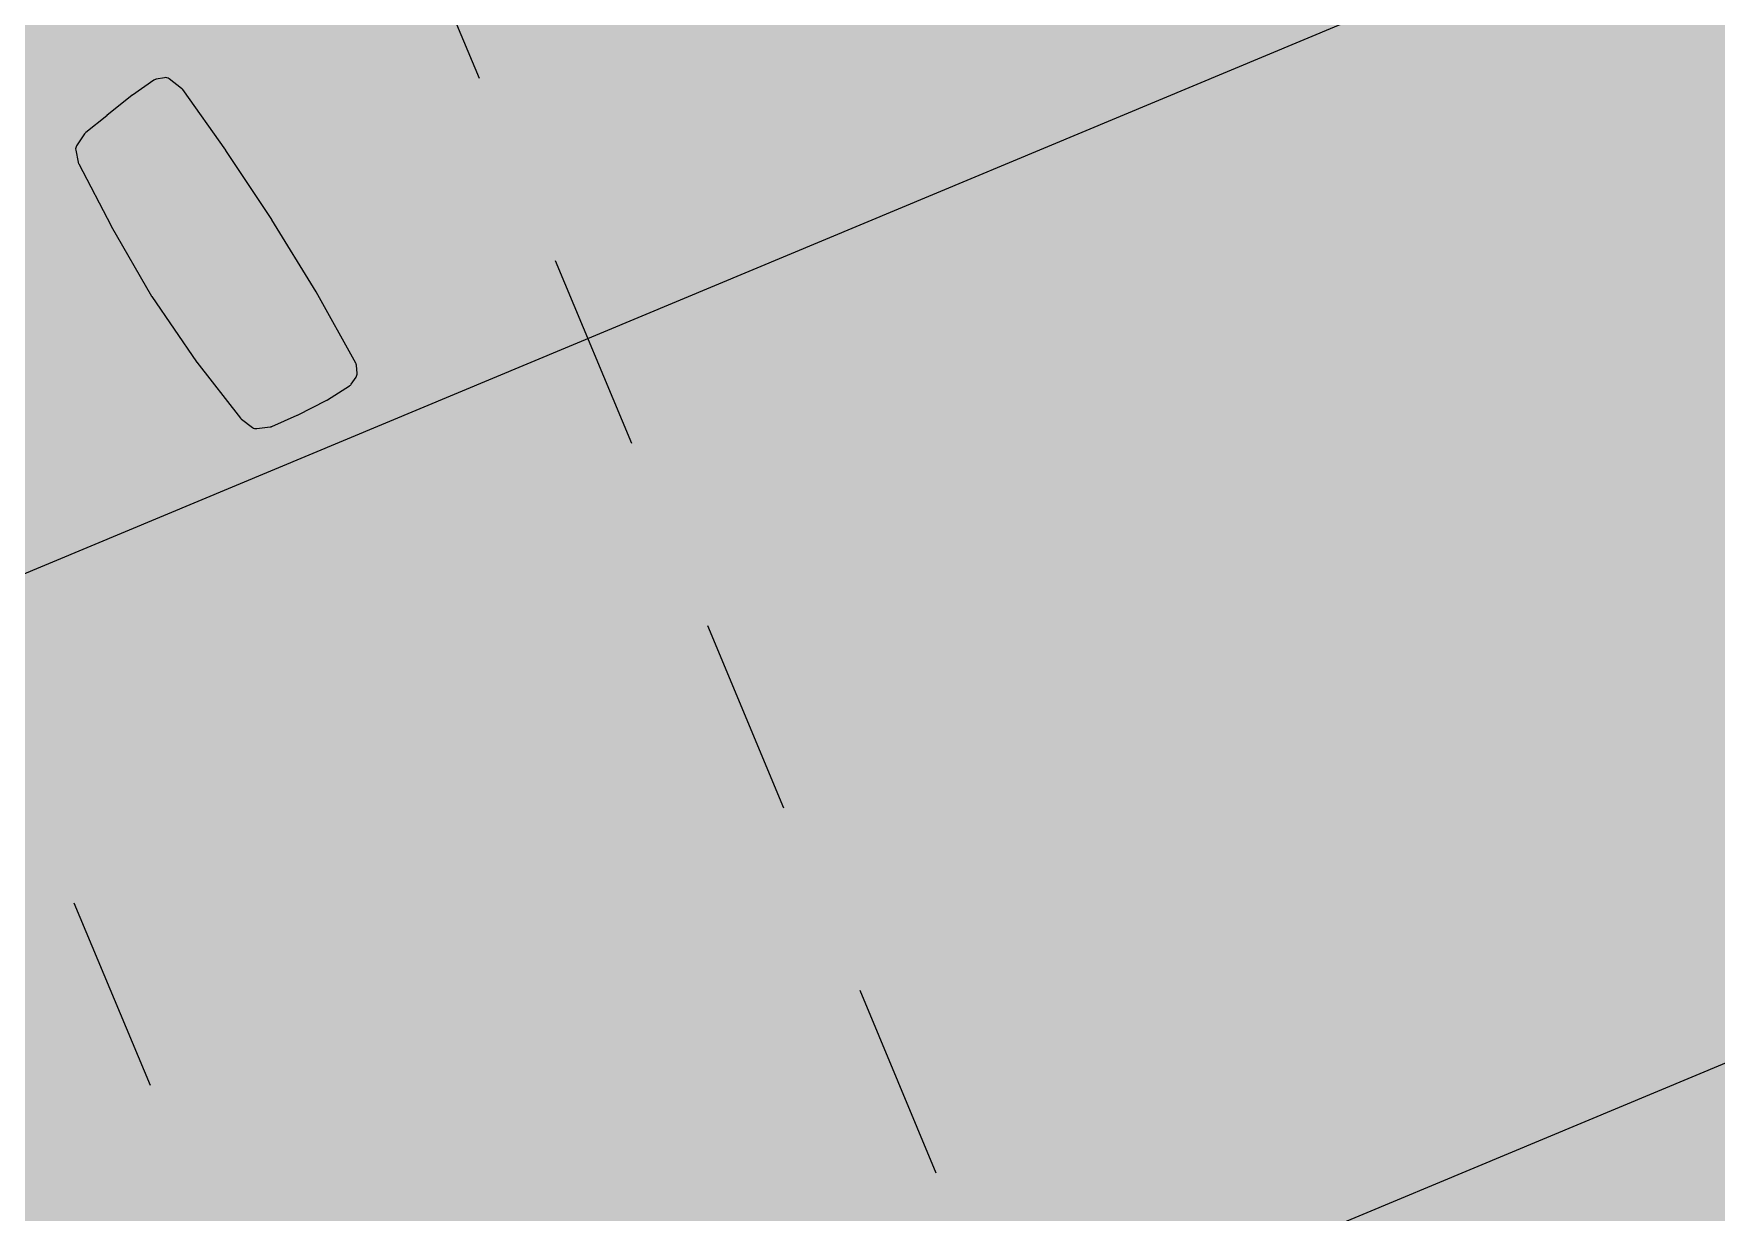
# Model space of a CAD drawing. Header units: metres. Extents: x -154 to 570, y -18 to 184.
# Drawn here: x -51.721 to -50.87, y 8.878 to 9.475 of the extents above; entities that cross this region are included whole.
import ezdxf
from ezdxf.xclip import XClip

# ---------------------------------------------------------------- set-up
doc = ezdxf.new("R2010")
doc.units = ezdxf.units.M
doc.header["$XCLIPFRAME"] = 0
doc.header["$PDMODE"] = 1
doc.linetypes.add('PUC TORRE A$0$DASHEDX2', pattern=[1.5, 1, -0.5])
for name, color, linetype in [('ARQ-AUX', 7, 'Continuous'), ('PUC TORRE A$0$1', 232, 'PUC TORRE A$0$DASHEDX2'), ('PUC TORRE A$0$JL-LAY', 7, 'Continuous')]:
    doc.layers.add(name, color=color, linetype=linetype)
doc.layers.add('PUC$0$ARQ-FORRO', color=9, linetype='Continuous', lineweight=5)

# ---------------------------------------------------------------- blocks, each defined once
blk = doc.blocks.new('PUC$0$forro area comum')
at = {"layer": 'PUC$0$ARQ-FORRO'}
h = blk.add_hatch(color=256, dxfattribs=at)
h.dxf.hatch_style = 1
h.paths.add_polyline_path([(14.80503, 8.42486), (14.80499, 4.92486), (14.59499, 4.92486), (14.59499, 4.10488), (9.60499, 4.10488), (9.60499, 4.92486), (9.24499, 4.92486), (9.24499, 4.10487), (5.55499, 4.10486), (5.55499, 4.52491), (5.39742, 4.52491), (5.39742, 8.70486), (5.55499, 8.70486), (5.55499, 9.28493), (9.24495, 9.28508), (9.24503, 8.42486)])
blk = doc.blocks.new('PUC')
at = {"layer": 'PUC$0$ARQ-FORRO'}
blk.add_blockref('PUC$0$forro area comum', (0, 0), dxfattribs=at)
blk = doc.blocks.new('PUC TORRE A$0$cadeira think')
for points in [[(-10.007, -10.29, 0, 0, 0), (-9.919, -8.98, 0, 0, 0.00821), (-9.919, -8.975, 0, 0, 0), (-9.889, -8.068, 0, 0, -0.011883), (-9.888, -8.061, 0, 0, 0), (-9.786, -6.804, 0, 0, -0.019753), (-9.784, -6.793, 0, 0, 0), (-9.679, -6.142, 0, 0, -0.190496), (-9.623, -6.048, 0, 0, 0), (-9.225, -5.74, 0.182, 0.182, 0)], [(-9.201, -5.847, 0, 0, 0), (-9.252, -5.997, 0, 0, 0.033879), (-9.258, -6.017, 0, 0, 0), (-9.364, -6.558, 0, 0, 0.004118), (-9.364, -6.56, 0, 0, 0), (-9.622, -7.996, 0.182, 0.182, 0)], [(-9.577, -7.99, 0, 0, 0), (-9.319, -6.544, 0, 0, -0.005415), (-9.318, -6.54, 0, 0, 0), (-9.209, -5.998, 0, 0, -0.034291), (-9.203, -5.978, 0, 0, 0), (-9.183, -5.919, 0.182, 0.182, 0)], [(-11.872, -7.758, 0, 0, 0), (-11.865, -7.731, 0.182, 0.182, 0)], [(-11.865, -7.731, 0, 0, 0), (-11.731, -7.64, 0.182, 0.182, 0)], [(-11.796, -7.75, 0, 0, 0), (-11.598, -7.659, 0.182, 0.182, 0)], [(-11.731, -7.64, 0, 0, 0), (-11.541, -7.639, 0.182, 0.182, 0)], [(-11.598, -7.659, 0, 0, 0), (-11.284, -7.551, 0.182, 0.182, 0)], [(-11.284, -7.551, 0, 0, 0), (-11.094, -7.527, 0.182, 0.182, 0)], [(-11.094, -7.527, 0, 0, 0), (-10.193, -7.537, 0.182, 0.182, 0)], [(-10.765, -7.689, 0, 0, 0), (-10.754, -7.691, 0.182, 0.182, 0)], [(-10.193, -7.537, 0, 0, 0), (-9.852, -7.612, 0.182, 0.182, 0)], [(-13.43, -8.063, 0, 0, 0), (-13.436, -8.075, 0.182, 0.182, 0)], [(-10.311, -8.238, 0, 0, 0), (-9.897, -8.312, 0.182, 0.182, 0)], [(-10.297, -8.302, 0, 0, 0), (-9.897, -8.32, 0.182, 0.182, 0)], [(-9.622, -7.996, 0, 0, 0), (-9.792, -10.22, 0.182, 0.182, 0)], [(-9.577, -7.99, 0, 0, 0), (-9.753, -10.216, 0.182, 0.182, 0)], [(-10.257, -9.125, 0, 0, 0), (-9.926, -9.072, 0.182, 0.182, 0)], [(-10.257, -9.13, 0, 0, 0), (-9.926, -9.073, 0.182, 0.182, 0)], [(-10.205, -10.178, 0, 0, 0), (-10.003, -10.234, 0.182, 0.182, 0)], [(-10.022, -12.672, 0, 0, 0), (-10.007, -10.29, 0.182, 0.182, 0)], [(-9.792, -10.22, 0, 0, 0), (-9.806, -12.679, 0.182, 0.182, 0)], [(-9.753, -10.216, 0, 0, 0), (-9.763, -12.682, 0.182, 0.182, 0)], [(-9.97, -15.126, 0, 0, 0), (-10.022, -12.672, 0.182, 0.182, 0)], [(-9.806, -12.679, 0, 0, 0), (-9.715, -15.172, 0.182, 0.182, 0)], [(-9.763, -12.682, 0, 0, 0), (-9.671, -15.175, 0.182, 0.182, 0)], [(-10.119, -13.358, 0, 0, 0), (-10.119, -13.582, 0.182, 0.182, 0)], [(-10.119, -13.582, 0, 0, 0), (-10.119, -13.358, 0.182, 0.182, 0)], [(-10.007, -13.358, 0, 0, 0), (-10.119, -13.358, 0.182, 0.182, 0)], [(-10.119, -13.582, 0, 0, 0), (-10.119, -14.121, 0.182, 0.182, 0)], [(-10.119, -14.121, 0, 0, 0), (-10.119, -13.582, 0.182, 0.182, 0)], [(-10.119, -14.121, 0, 0, 0), (-10.119, -14.661, 0.182, 0.182, 0)], [(-10.119, -14.661, 0, 0, 0), (-10.119, -14.121, 0.182, 0.182, 0)], [(-10.119, -14.884, 0, 0, 0), (-10.119, -14.661, 0.182, 0.182, 0)], [(-10.119, -14.661, 0, 0, 0), (-10.119, -14.722, 0.182, 0.182, 0)], [(-10.119, -14.824, 0, 0, 0), (-10.119, -14.722, 0.182, 0.182, 0)], [(-9.969, -15.185, 0, 0, 0), (-10.251, -15.283, 0.182, 0.182, 0)], [(-10.119, -14.884, 0, 0, 0), (-10.119, -14.824, 0.182, 0.182, 0)], [(-9.975, -14.884, 0, 0, 0), (-10.119, -14.884, 0.182, 0.182, 0)], [(-9.93, -17.2, 0, 0, 0), (-9.97, -15.126, 0.182, 0.182, 0)], [(-9.715, -15.172, 0, 0, 0), (-9.71, -17.205, 0.182, 0.182, 0)], [(-9.71, -17.403, 0, 0, 0), (-9.708, -15.174, 0.182, 0.182, 0)], [(-9.671, -15.175, 0, 0, 0), (-9.67, -17.414, 0.182, 0.182, 0)], [(-9.945, -16.433, 0, 0, 0), (-10.329, -16.549, 0.182, 0.182, 0)], [(-13.403, -16.696, 0, 0, 0), (-13.403, -16.648, 0.182, 0.182, 0)], [(-13.403, -16.648, 0, 0, 0), (-13.403, -16.696, 0.182, 0.182, 0)], [(-13.403, -16.839, 0, 0, 0), (-13.403, -16.696, 0.182, 0.182, 0)], [(-13.403, -16.696, 0, 0, 0), (-13.403, -16.839, 0.182, 0.182, 0)], [(-13.403, -16.839, 0, 0, 0), (-13.344, -16.996, 0.182, 0.182, 0)], [(-12.788, -16.938, 0, 0, 0), (-12.837, -16.851, 0.182, 0.182, 0)], [(-12.788, -17.048, 0, 0, 0), (-12.788, -16.938, 0.182, 0.182, 0)], [(-12.788, -16.938, 0, 0, 0), (-12.788, -17.048, 0.182, 0.182, 0)], [(-12.777, -16.958, 0, 0, 0), (-12.788, -16.938, 0.182, 0.182, 0)], [(-12.777, -16.958, 0, 0, 0), (-12.729, -16.995, 0.182, 0.182, 0)], [(-13.168, -17.048, 0, 0, 0), (-13.344, -16.996, 0.182, 0.182, 0)], [(-12.788, -17.048, 0, 0, 0), (-13.168, -17.048, 0.182, 0.182, 0)], [(-12.729, -17.048, 0, 0, 0), (-12.729, -16.995, 0.182, 0.182, 0)], [(-12.729, -17.048, 0, 0, 0), (-12.729, -16.995, 0.182, 0.182, 0)], [(-12.729, -16.995, 0, 0, 0), (-12.602, -17.093, 0.182, 0.182, 0)], [(-12.729, -17.048, 0, 0, 0), (-12.661, -17.048, 0.182, 0.182, 0)], [(-12.602, -17.093, 0, 0, 0), (-12.381, -17.151, 0.182, 0.182, 0)], [(-12.381, -17.151, 0, 0, 0), (-12.191, -17.131, 0.182, 0.182, 0)], [(-12.191, -17.131, 0, 0, 0), (-12.12, -17.111, 0.182, 0.182, 0)], [(-12.014, -17.062, 0, 0, 0), (-12.12, -17.111, 0.182, 0.182, 0)], [(-12.014, -17.062, 0, 0, 0), (-11.942, -17.039, 0.182, 0.182, 0)], [(-11.942, -17.039, 0, 0, 0), (-11.771, -16.984, 0.182, 0.182, 0)], [(-11.942, -17.048, 0, 0, 0), (-11.942, -17.039, 0.182, 0.182, 0)], [(-11.942, -17.039, 0, 0, 0), (-11.942, -17.048, 0.182, 0.182, 0)], [(-11.942, -17.048, 0, 0, 0), (-11.562, -17.048, 0.182, 0.182, 0)], [(-11.562, -17.048, 0, 0, 0), (-11.444, -17.013, 0.182, 0.182, 0)], [(-9.853, -18.652, 0, 0, 0), (-9.93, -17.2, 0.182, 0.182, 0)], [(-9.556, -18.843, 0, 0, 0), (-9.71, -17.403, 0.182, 0.182, 0)], [(-9.515, -18.859, 0, 0, 0), (-9.67, -17.414, 0.182, 0.182, 0)], [(-9.611, -19.671, 0, 0, 0), (-9.853, -18.652, 0.182, 0.182, 0)], [(9.611, -19.671, 0, 0, 0), (9.853, -18.652, 0.182, 0.182, 0)], [(-9.316, -19.844, 0, 0, 0), (-9.556, -18.843, 0.182, 0.182, 0)], [(-9.263, -19.867, 0, 0, 0), (-9.515, -18.859, 0.182, 0.182, 0)], [(9.515, -18.859, 0, 0, 0), (9.263, -19.867, 0.182, 0.182, 0)], [(9.556, -18.843, 0, 0, 0), (9.316, -19.844, 0.182, 0.182, 0)], [(-9.29, -20.036, 0, 0, 0), (-9.611, -19.671, 0.182, 0.182, 0)], [(-9.316, -19.844, 0, 0, 0), (-9.314, -19.848, 0.182, 0.182, 0)], [(-8.696, -20.437, 0, 0, 0), (-9.314, -19.848, 0.182, 0.182, 0)], [(-9.263, -19.867, 0, 0, 0), (-8.663, -20.413, 0.182, 0.182, 0)], [(9.263, -19.867, 0, 0, 0), (8.663, -20.413, 0.182, 0.182, 0)], [(9.314, -19.848, 0, 0, 0), (8.696, -20.437, 0.182, 0.182, 0)], [(9.29, -20.036, 0, 0, 0), (9.611, -19.671, 0.182, 0.182, 0)], [(9.316, -19.844, 0, 0, 0), (9.314, -19.848, 0.182, 0.182, 0)], [(-9.29, -20.036, 0, 0, 0), (-8.821, -20.373, 0.182, 0.182, 0)], [(-8.743, -20.393, 0, 0, 0), (-8.821, -20.373, 0.182, 0.182, 0)], [(-7.365, -20.817, 0, 0, 0), (-8.663, -20.413, 0.182, 0.182, 0)], [(7.365, -20.817, 0, 0, 0), (8.663, -20.413, 0.182, 0.182, 0)], [(8.743, -20.393, 0, 0, 0), (8.821, -20.373, 0.182, 0.182, 0)], [(8.821, -20.373, 0, 0, 0), (9.29, -20.036, 0.182, 0.182, 0)], [(-7.389, -20.833, 0, 0, 0), (-8.696, -20.437, 0.182, 0.182, 0)], [(-4.901, -21.098, 0, 0, 0), (-7.389, -20.833, 0.182, 0.182, 0)], [(-7.378, -20.835, 0, 0, 0), (-7.389, -20.833, 0.182, 0.182, 0)], [(-7.378, -20.835, 0, 0, 0), (-6.651, -20.912, 0.182, 0.182, 0)], [(-4.878, -21.082, 0, 0, 0), (-7.365, -20.817, 0.182, 0.182, 0)], [(4.878, -21.082, 0, 0, 0), (7.365, -20.817, 0.182, 0.182, 0)], [(4.901, -21.098, 0, 0, 0), (7.389, -20.833, 0.182, 0.182, 0)], [(6.651, -20.912, 0, 0, 0), (7.378, -20.835, 0.182, 0.182, 0)], [(7.389, -20.833, 0, 0, 0), (7.378, -20.835, 0.182, 0.182, 0)], [(7.389, -20.833, 0, 0, 0), (8.696, -20.437, 0.182, 0.182, 0)], [(-2.437, -21.204, 0, 0, 0), (-4.901, -21.098, 0.182, 0.182, 0)], [(-2.414, -21.187, 0, 0, 0), (-4.878, -21.082, 0.182, 0.182, 0)], [(-2.437, -21.204, 0, 0, 0), (0, -21.217, 0.182, 0.182, 0)], [(-2.414, -21.187, 0, 0, 0), (0, -21.199, 0.182, 0.182, 0)], [(-0.637, -21.213, 0, 0, 0), (-0.56, -24.775, 0.182, 0.182, 0)], [(2.414, -21.187, 0, 0, 0), (0, -21.199, 0.182, 0.182, 0)], [(2.437, -21.204, 0, 0, 0), (0, -21.217, 0.182, 0.182, 0)], [(0.637, -21.213, 0, 0, 0), (0.56, -24.775, 0.182, 0.182, 0)], [(2.414, -21.187, 0, 0, 0), (4.878, -21.082, 0.182, 0.182, 0)], [(2.437, -21.204, 0, 0, 0), (4.901, -21.098, 0.182, 0.182, 0)], [(-1.038, -23.681, 0, 0, 0), (-0.979, -23.524, 0.182, 0.182, 0)], [(-1.038, -23.681, 0, 0, 0), (-1.038, -23.824, 0.182, 0.182, 0)], [(-1.038, -23.824, 0, 0, 0), (-1.038, -23.681, 0.182, 0.182, 0)], [(-1.038, -23.824, 0, 0, 0), (-1.038, -24.216, 0.182, 0.182, 0)], [(-1.038, -24.216, 0, 0, 0), (-1.038, -23.824, 0.182, 0.182, 0)], [(-0.803, -23.472, 0, 0, 0), (-0.979, -23.524, 0.182, 0.182, 0)], [(-0.588, -23.472, 0, 0, 0), (-0.803, -23.472, 0.182, 0.182, 0)], [(0.588, -23.472, 0, 0, 0), (0.803, -23.472, 0.182, 0.182, 0)], [(0.803, -23.472, 0, 0, 0), (0.979, -23.524, 0.182, 0.182, 0)], [(1.038, -23.681, 0, 0, 0), (0.979, -23.524, 0.182, 0.182, 0)], [(1.038, -23.681, 0, 0, 0), (1.038, -23.824, 0.182, 0.182, 0)], [(1.038, -23.824, 0, 0, 0), (1.038, -23.681, 0.182, 0.182, 0)], [(1.038, -23.824, 0, 0, 0), (1.038, -24.216, 0.182, 0.182, 0)], [(1.038, -24.216, 0, 0, 0), (1.038, -23.824, 0.182, 0.182, 0)], [(-1.038, -24.216, 0, 0, 0), (-1.038, -24.752, 0.182, 0.182, 0)], [(-1.038, -24.752, 0, 0, 0), (-1.038, -24.216, 0.182, 0.182, 0)], [(1.038, -24.216, 0, 0, 0), (1.038, -24.752, 0.182, 0.182, 0)], [(1.038, -24.752, 0, 0, 0), (1.038, -24.216, 0.182, 0.182, 0)], [(-1.038, -24.752, 0, 0, 0), (-1.038, -25.287, 0.182, 0.182, 0)], [(-1.038, -24.752, 0, 0, 0), (-1.038, -25.287, 0.182, 0.182, 0)], [(-0.552, -25.125, 0, 0, 0), (-0.56, -24.775, 0.182, 0.182, 0)], [(-0.552, -25.39, 0, 0, 0), (-0.552, -25.125, 0.182, 0.182, 0)], [(0.552, -25.39, 0, 0, 0), (0.553, -25.125, 0.182, 0.182, 0)], [(0.553, -25.125, 0, 0, 0), (0.56, -24.775, 0.182, 0.182, 0)], [(1.038, -24.752, 0, 0, 0), (1.038, -25.287, 0.182, 0.182, 0)], [(1.038, -24.752, 0, 0, 0), (1.038, -25.287, 0.182, 0.182, 0)], [(-1.038, -25.68, 0, 0, 0), (-1.038, -25.287, 0.182, 0.182, 0)], [(-1.038, -25.287, 0, 0, 0), (-1.038, -25.68, 0.182, 0.182, 0)], [(-0.565, -25.505, 0, 0, 0), (-0.552, -25.39, 0.182, 0.182, 0)], [(-0.563, -25.579, 0, 0, 0), (-0.565, -25.505, 0.182, 0.182, 0)], [(-0.523, -25.766, 0, 0, 0), (-0.563, -25.579, 0.182, 0.182, 0)], [(0.523, -25.766, 0, 0, 0), (0.563, -25.579, 0.182, 0.182, 0)], [(0.552, -25.39, 0, 0, 0), (0.565, -25.505, 0.182, 0.182, 0)], [(0.563, -25.579, 0, 0, 0), (0.565, -25.505, 0.182, 0.182, 0)], [(1.038, -25.68, 0, 0, 0), (1.038, -25.287, 0.182, 0.182, 0)], [(1.038, -25.287, 0, 0, 0), (1.038, -25.68, 0.182, 0.182, 0)], [(-1.038, -25.823, 0, 0, 0), (-1.038, -25.68, 0.182, 0.182, 0)], [(-1.038, -25.68, 0, 0, 0), (-1.038, -25.823, 0.182, 0.182, 0)], [(-1.038, -25.823, 0, 0, 0), (-0.979, -25.979, 0.182, 0.182, 0)], [(-0.803, -26.031, 0, 0, 0), (-0.979, -25.979, 0.182, 0.182, 0)], [(-0.423, -26.031, 0, 0, 0), (-0.803, -26.031, 0.182, 0.182, 0)], [(-0.423, -25.922, 0, 0, 0), (-0.523, -25.766, 0.182, 0.182, 0)], [(-0.423, -26.031, 0, 0, 0), (-0.423, -25.922, 0.182, 0.182, 0)], [(-0.423, -25.922, 0, 0, 0), (-0.423, -26.031, 0.182, 0.182, 0)], [(-0.4, -25.959, 0, 0, 0), (-0.423, -25.922, 0.182, 0.182, 0)], [(-0.4, -25.959, 0, 0, 0), (-0.364, -25.983, 0.182, 0.182, 0)], [(-0.364, -26.031, 0, 0, 0), (-0.364, -25.983, 0.182, 0.182, 0)], [(-0.364, -26.031, 0, 0, 0), (-0.364, -25.983, 0.182, 0.182, 0)], [(-0.364, -25.983, 0, 0, 0), (-0.217, -26.083, 0.182, 0.182, 0)], [(-0.364, -26.031, 0, 0, 0), (-0.293, -26.031, 0.182, 0.182, 0)], [(0.217, -26.083, 0, 0, 0), (0.4, -25.959, 0.182, 0.182, 0)], [(0.293, -26.031, 0, 0, 0), (0.364, -26.031, 0.182, 0.182, 0)], [(0.364, -26.031, 0, 0, 0), (0.364, -25.983, 0.182, 0.182, 0)], [(0.364, -25.983, 0, 0, 0), (0.364, -26.031, 0.182, 0.182, 0)], [(0.4, -25.959, 0, 0, 0), (0.423, -25.922, 0.182, 0.182, 0)], [(0.423, -25.922, 0, 0, 0), (0.523, -25.766, 0.182, 0.182, 0)], [(0.423, -26.031, 0, 0, 0), (0.423, -25.922, 0.182, 0.182, 0)], [(0.423, -25.922, 0, 0, 0), (0.423, -26.031, 0.182, 0.182, 0)], [(0.423, -26.031, 0, 0, 0), (0.803, -26.031, 0.182, 0.182, 0)], [(0.803, -26.031, 0, 0, 0), (0.979, -25.979, 0.182, 0.182, 0)], [(1.038, -25.823, 0, 0, 0), (0.979, -25.979, 0.182, 0.182, 0)], [(1.038, -25.823, 0, 0, 0), (1.038, -25.68, 0.182, 0.182, 0)], [(1.038, -25.68, 0, 0, 0), (1.038, -25.823, 0.182, 0.182, 0)], [(0, -26.127, 0, 0, 0), (-0.217, -26.083, 0.182, 0.182, 0)], [(0.217, -26.083, 0, 0, 0), (0, -26.127, 0.182, 0.182, 0)]]:
    blk.add_lwpolyline(points, format="xyseb")
blk.add_lwpolyline([(-10.204, -14.518), (-10.168, -12.342, 0.008342), (-10.168, -12.337), (-10.204, -10.205, 0.008024), (-10.204, -10.2), (-10.298, -8.294, 0.074462), (-10.306, -8.251), (-10.443, -7.871, 0.213013), (-10.528, -7.783), (-10.73, -7.701, 0.105737), (-10.792, -7.69), (-11.462, -7.714, 0.017851), (-11.473, -7.715), (-12.306, -7.805, 0.000411), (-12.307, -7.805), (-12.994, -7.881, 0.075429), (-13.038, -7.892), (-13.374, -8.039, 0.201593), (-13.454, -8.123), (-13.568, -8.42, 0.068916), (-13.577, -8.46), (-13.738, -10.255, 0.011471), (-13.738, -10.262), (-13.828, -12.333, 0.018613), (-13.828, -12.345), (-13.765, -14.38, 0.016084), (-13.765, -14.39), (-13.591, -16.207, 0.067173), (-13.582, -16.246), (-13.456, -16.577, 0.193156), (-13.38, -16.659), (-13.065, -16.809, 0.072283), (-13.024, -16.821), (-12.322, -16.931, 0.015282), (-12.313, -16.932), (-11.467, -17.012, 0.022084), (-11.454, -17.013), (-10.783, -17.017, 0.100928), (-10.725, -17.005), (-10.517, -16.918, 0.174862), (-10.442, -16.849), (-10.35, -16.673, 0.105535), (-10.333, -16.613), (-10.204, -14.518)], format="xyb", close=True)
blk.add_point((0, -21.217))
blk = doc.blocks.new('PUC TORRE A$0$A$Ccbad53d6')
at = {"layer": 'PUC TORRE A$0$JL-LAY', "elevation": 0.00001}
for points in [[(0.83884, 2.40824), (4.53411, 2.40824), (4.53411, 1.84824), (0.83884, 1.84824)], [(0.83884, 1.28824), (4.53411, 1.28824), (4.53411, 1.84824), (0.83884, 1.84824)]]:
    blk.add_lwpolyline(points, close=True, dxfattribs=at)
at = {"layer": 'PUC TORRE A$0$JL-LAY', "xscale": 0.01968503937007875, "yscale": 0.01968503937007875, "zscale": 0.01968503937007875, "rotation": 9.897166045130101}
blk.add_blockref('PUC TORRE A$0$cadeira think', (1.34596, 2.79897), dxfattribs=at)
blk = doc.blocks.new('PUC TORRE A$0$est-lo-08-6sa-r00')
at = {"layer": 'PUC TORRE A$0$1'}
blk.add_line((-965.511702, -1189.037616), (-1061.579404, -958.860895), dxfattribs=at)
blk.add_lwpolyline([(-1093.878915, -972.342053), (-1004.907363, -1185.516514)], dxfattribs=at)
blk = doc.blocks.new('PUC TORRE A')
at = {"linetype": 'Continuous', "xscale": 0.01, "yscale": 0.01, "zscale": 0.01, "rotation": 337.346050855639}
blk.add_blockref('PUC TORRE A$0$est-lo-08-6sa-r00', (0, 0), dxfattribs=at)
at = {"rotation": 180}
blk.add_blockref('PUC', (0, 0), dxfattribs=at)
blk.add_blockref('PUC TORRE A$0$A$Ccbad53d6', (-14.80499, -8.40486, 0))

msp = doc.modelspace()

# ---------------------------------------------------------------- block references
at = {"layer": 'ARQ-AUX'}
ref = msp.add_blockref('PUC TORRE A', (-41.3011, 20.0503), dxfattribs=dict(at, rotation=22.65399974700688))
XClip(ref).set_block_clipping_path([(-39.4887443389, 9.0876903958), (22.5684148774, 6.6865170025), (22.1624403813, -11.147022554), (-39.3438260633, -13.5584077345)])

doc.saveas('drawing.dxf')
